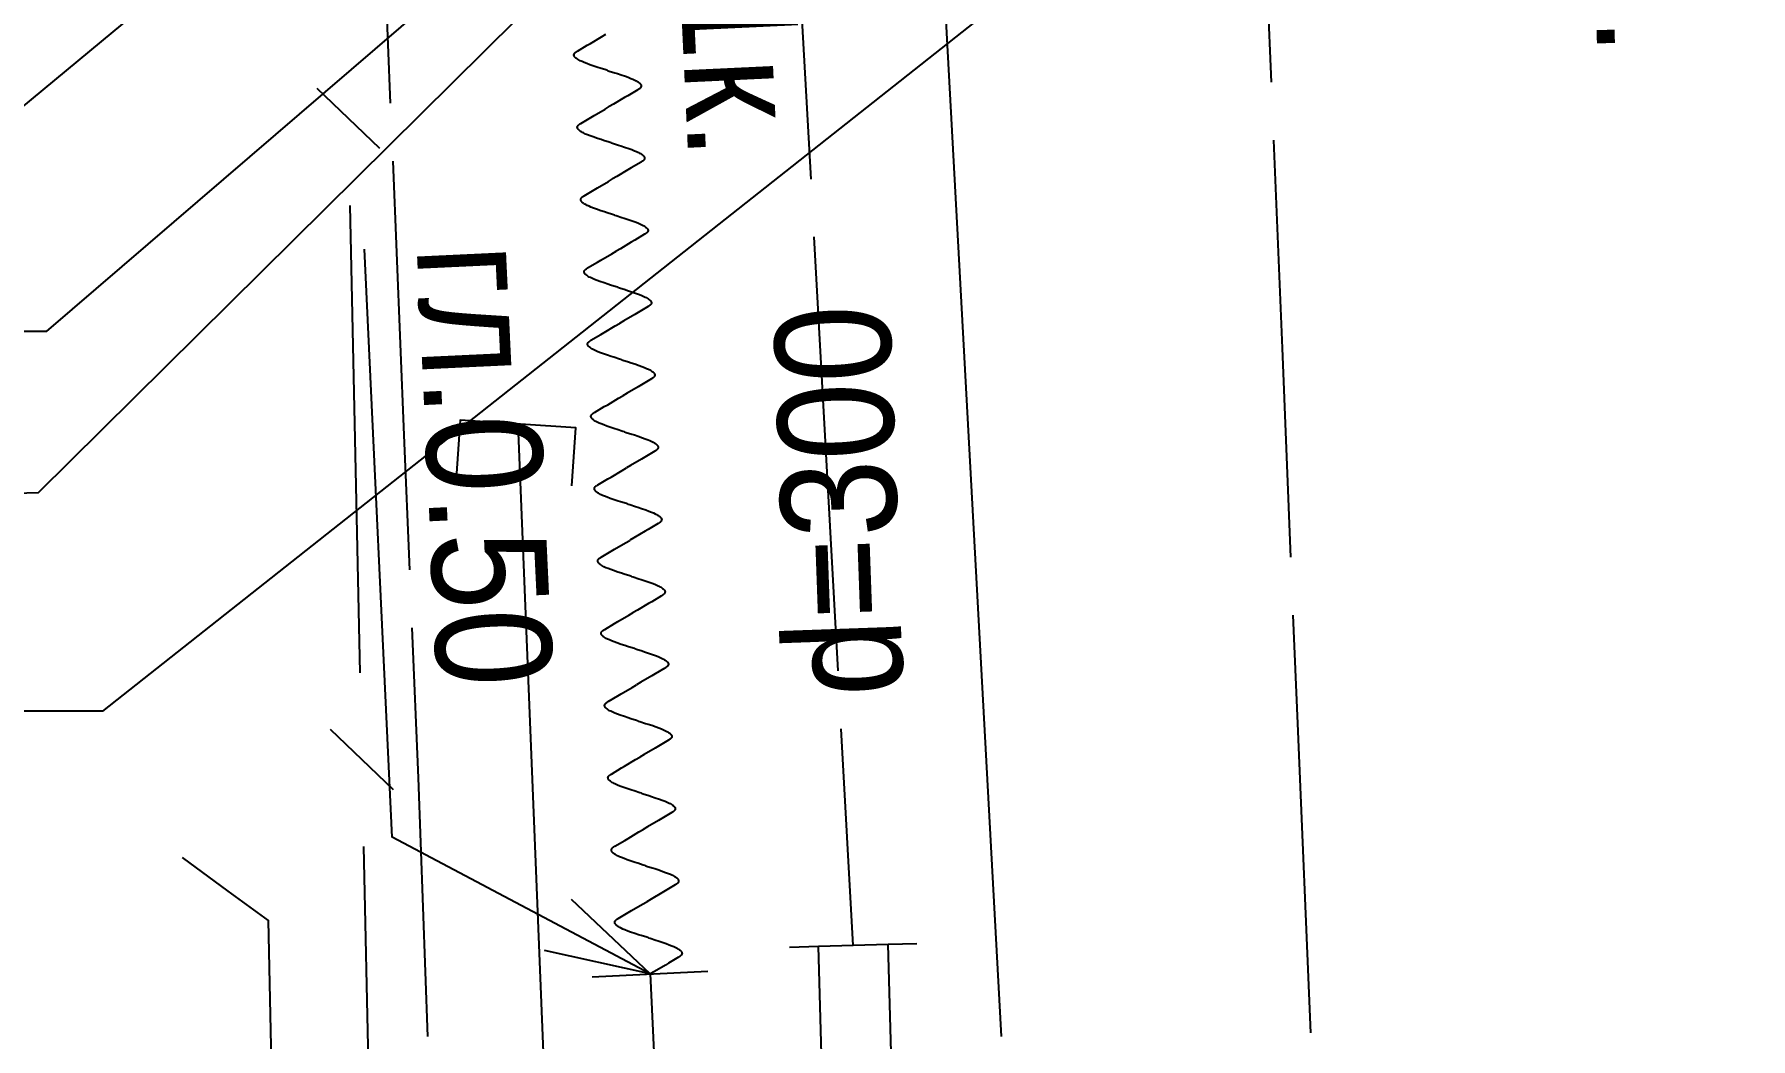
# Model space of a CAD drawing. Header units: metres. Extents: x -3947 to -3704, y 4976 to 6609.
# Drawn here: x -3897.66 to -3882.86, y 6430.64 to 6439.3 of the extents above; entities that cross this region are included whole.
import ezdxf
from ezdxf.enums import TextEntityAlignment as Align

# ---------------------------------------------------------------- set-up
doc = ezdxf.new("R2010")
doc.units = ezdxf.units.M
doc.header["$MEASUREMENT"] = 0
for name, color, linetype, lineweight in [('Водопровод', 7, 'Continuous', 25), ('Водосток', 7, 'Continuous', 25), ('Газопровод', 7, 'Continuous', 25), ('Кабели', 7, 'Continuous', 25), ('Кабель защиты', 7, 'Continuous', 25), ('Кабель связи', 7, 'Continuous', 25), ('Кабель электрический', 7, 'Continuous', 25)]:
    doc.layers.add(name, color=color, linetype=linetype, lineweight=lineweight)
doc.styles.add('Style-RUSSIAN_1251', font='RUSSIAN_1251.shx')
doc.styles.add('Style-RUSSIAN_1251 I 0.00000', font='RUSSIAN_1251.shx')

msp = doc.modelspace()

# ---------------------------------------------------------------- linework, layer by layer
at = {"layer": 'Водопровод', "linetype": 'Continuous'}
for p, q in [((-3890.864, 6458.864), (-3889.323, 6430.656)), ((-3893.492, 6435.937), (-3892.868, 6420.419))]:
    msp.add_line(p, q, dxfattribs=at)
at = {"layer": 'Водопровод', "linetype": 'Continuous', "flags": 128}
msp.add_lwpolyline([(-3893.026, 6435.405), (-3892.993, 6435.904), (-3893.991, 6435.97), (-3894.024, 6435.471)], dxfattribs=at)
at = {"layer": 'Газопровод', "linetype": 'Continuous', "flags": 128}
for points in [[(-3877.57, 6455.405), (-3897.792, 6438.653), (-3906.278, 6438.405)], [(-3877.28, 6455.48), (-3897.629, 6435.343), (-3905.533, 6435.113)], [(-3879.689, 6447.198), (-3897.076, 6433.462), (-3904.898, 6433.462)]]:
    msp.add_lwpolyline(points, dxfattribs=at)
at = {"layer": 'Кабели', "linetype": 'Continuous'}
for p, q in [((-3887.143, 6442.472), (-3886.995, 6438.884)), ((-3886.975, 6438.384), (-3886.901, 6436.59)), ((-3886.901, 6436.59), (-3886.828, 6434.789))]:
    msp.add_line(p, q, dxfattribs=at)
at = {"layer": 'Кабели', "linetype": 'Continuous', "flags": 128}
msp.add_lwpolyline([(-3886.807, 6434.289), (-3886.769, 6433.355), (-3886.655, 6430.687)], dxfattribs=at)
at = {"layer": 'Кабель защиты', "linetype": 'Continuous'}
for p, q in [((-3892.352, 6431.195), (-3893.03, 6431.838)), ((-3892.352, 6431.195), (-3893.264, 6431.396)), ((-3892.851, 6431.171), (-3891.853, 6431.219))]:
    msp.add_line(p, q, dxfattribs=at)
at = {"layer": 'Кабель защиты', "linetype": 'Continuous', "flags": 128}
for points in [[(-3892.719, 6438.986), (-3892.733, 6438.991), (-3892.782, 6439.006), (-3892.804, 6439.013), (-3892.837, 6439.024), (-3892.873, 6439.036), (-3892.897, 6439.045), (-3892.921, 6439.054), (-3892.938, 6439.062), (-3892.955, 6439.07), (-3892.965, 6439.075), (-3892.974, 6439.08), (-3892.981, 6439.085), (-3892.984, 6439.087), (-3892.987, 6439.089), (-3892.993, 6439.093), (-3892.996, 6439.096), (-3892.998, 6439.098), (-3893, 6439.101), (-3893.003, 6439.103), (-3893.005, 6439.106), (-3893.006, 6439.108), (-3893.007, 6439.11), (-3893.007, 6439.111), (-3893.008, 6439.113), (-3893.008, 6439.114), (-3893.009, 6439.116), (-3893.009, 6439.118), (-3893.009, 6439.12), (-3893.009, 6439.121), (-3893.009, 6439.122), (-3893.009, 6439.123), (-3893.008, 6439.124), (-3893.008, 6439.126), (-3893.008, 6439.127), (-3893.007, 6439.129), (-3893.006, 6439.13), (-3893.005, 6439.132), (-3893.004, 6439.133), (-3893.004, 6439.134), (-3893.002, 6439.135), (-3893.001, 6439.136), (-3893, 6439.137), (-3892.998, 6439.14), (-3892.996, 6439.141), (-3892.994, 6439.143), (-3892.99, 6439.146), (-3892.986, 6439.148), (-3892.979, 6439.153), (-3892.894, 6439.204), (-3892.865, 6439.22), (-3892.77, 6439.276), (-3892.733, 6439.298)], [(-3892.719, 6438.986), (-3892.704, 6438.981), (-3892.655, 6438.966), (-3892.634, 6438.959), (-3892.601, 6438.948), (-3892.565, 6438.936), (-3892.54, 6438.927), (-3892.517, 6438.918), (-3892.5, 6438.91), (-3892.483, 6438.902), (-3892.472, 6438.897), (-3892.464, 6438.892), (-3892.456, 6438.887), (-3892.453, 6438.885), (-3892.45, 6438.883), (-3892.445, 6438.879), (-3892.442, 6438.876), (-3892.439, 6438.874), (-3892.437, 6438.871), (-3892.435, 6438.869), (-3892.433, 6438.866), (-3892.431, 6438.864), (-3892.431, 6438.862), (-3892.43, 6438.861), (-3892.43, 6438.859), (-3892.429, 6438.858), (-3892.429, 6438.856), (-3892.428, 6438.854), (-3892.428, 6438.852), (-3892.428, 6438.851), (-3892.429, 6438.85), (-3892.429, 6438.849), (-3892.429, 6438.848), (-3892.429, 6438.847), (-3892.43, 6438.845), (-3892.431, 6438.844), (-3892.432, 6438.842), (-3892.432, 6438.84), (-3892.433, 6438.839), (-3892.434, 6438.838), (-3892.435, 6438.837), (-3892.436, 6438.836), (-3892.437, 6438.835), (-3892.439, 6438.832), (-3892.441, 6438.831), (-3892.444, 6438.829), (-3892.448, 6438.826), (-3892.451, 6438.824), (-3892.458, 6438.819), (-3892.544, 6438.768), (-3892.572, 6438.752), (-3892.667, 6438.696), (-3892.704, 6438.674)], [(-3892.689, 6438.363), (-3892.704, 6438.367), (-3892.753, 6438.383), (-3892.775, 6438.39), (-3892.807, 6438.4), (-3892.843, 6438.413), (-3892.868, 6438.422), (-3892.891, 6438.431), (-3892.909, 6438.438), (-3892.926, 6438.447), (-3892.936, 6438.452), (-3892.945, 6438.457), (-3892.952, 6438.461), (-3892.955, 6438.463), (-3892.958, 6438.466), (-3892.963, 6438.47), (-3892.966, 6438.473), (-3892.969, 6438.475), (-3892.971, 6438.477), (-3892.973, 6438.48), (-3892.975, 6438.483), (-3892.977, 6438.485), (-3892.977, 6438.487), (-3892.978, 6438.488), (-3892.979, 6438.49), (-3892.979, 6438.491), (-3892.979, 6438.493), (-3892.98, 6438.495), (-3892.98, 6438.497), (-3892.98, 6438.498), (-3892.98, 6438.499), (-3892.979, 6438.5), (-3892.979, 6438.501), (-3892.979, 6438.502), (-3892.978, 6438.504), (-3892.978, 6438.505), (-3892.977, 6438.507), (-3892.976, 6438.508), (-3892.975, 6438.509), (-3892.974, 6438.511), (-3892.973, 6438.512), (-3892.972, 6438.513), (-3892.971, 6438.514), (-3892.969, 6438.516), (-3892.967, 6438.518), (-3892.964, 6438.52), (-3892.96, 6438.523), (-3892.957, 6438.525), (-3892.95, 6438.529), (-3892.864, 6438.58), (-3892.836, 6438.597), (-3892.741, 6438.653), (-3892.704, 6438.674)], [(-3892.689, 6438.363), (-3892.675, 6438.358), (-3892.626, 6438.343), (-3892.604, 6438.336), (-3892.572, 6438.325), (-3892.535, 6438.313), (-3892.511, 6438.304), (-3892.487, 6438.294), (-3892.47, 6438.287), (-3892.453, 6438.279), (-3892.443, 6438.274), (-3892.434, 6438.269), (-3892.427, 6438.264), (-3892.424, 6438.262), (-3892.421, 6438.26), (-3892.416, 6438.256), (-3892.412, 6438.253), (-3892.41, 6438.251), (-3892.408, 6438.248), (-3892.406, 6438.246), (-3892.403, 6438.242), (-3892.402, 6438.24), (-3892.401, 6438.239), (-3892.401, 6438.237), (-3892.4, 6438.236), (-3892.4, 6438.234), (-3892.399, 6438.232), (-3892.399, 6438.231), (-3892.399, 6438.229), (-3892.399, 6438.228), (-3892.399, 6438.227), (-3892.399, 6438.226), (-3892.4, 6438.224), (-3892.4, 6438.223), (-3892.401, 6438.222), (-3892.401, 6438.22), (-3892.402, 6438.218), (-3892.403, 6438.217), (-3892.404, 6438.216), (-3892.405, 6438.215), (-3892.406, 6438.213), (-3892.407, 6438.212), (-3892.408, 6438.211), (-3892.41, 6438.209), (-3892.412, 6438.208), (-3892.415, 6438.205), (-3892.418, 6438.203), (-3892.422, 6438.2), (-3892.429, 6438.196), (-3892.514, 6438.145), (-3892.543, 6438.128), (-3892.638, 6438.073), (-3892.675, 6438.051)], [(-3892.66, 6437.739), (-3892.675, 6437.744), (-3892.723, 6437.759), (-3892.745, 6437.766), (-3892.778, 6437.777), (-3892.814, 6437.79), (-3892.839, 6437.798), (-3892.862, 6437.808), (-3892.879, 6437.815), (-3892.896, 6437.823), (-3892.907, 6437.829), (-3892.915, 6437.833), (-3892.923, 6437.838), (-3892.926, 6437.84), (-3892.929, 6437.842), (-3892.934, 6437.846), (-3892.937, 6437.849), (-3892.939, 6437.851), (-3892.942, 6437.854), (-3892.944, 6437.856), (-3892.946, 6437.86), (-3892.947, 6437.862), (-3892.948, 6437.863), (-3892.949, 6437.865), (-3892.949, 6437.866), (-3892.95, 6437.868), (-3892.95, 6437.87), (-3892.95, 6437.872), (-3892.95, 6437.874), (-3892.95, 6437.874), (-3892.95, 6437.876), (-3892.95, 6437.877), (-3892.95, 6437.878), (-3892.949, 6437.879), (-3892.949, 6437.88), (-3892.948, 6437.882), (-3892.947, 6437.884), (-3892.946, 6437.885), (-3892.946, 6437.886), (-3892.945, 6437.887), (-3892.944, 6437.889), (-3892.943, 6437.89), (-3892.942, 6437.891), (-3892.939, 6437.893), (-3892.938, 6437.895), (-3892.935, 6437.897), (-3892.931, 6437.899), (-3892.928, 6437.902), (-3892.92, 6437.906), (-3892.835, 6437.957), (-3892.806, 6437.974), (-3892.712, 6438.029), (-3892.675, 6438.051)], [(-3892.66, 6437.739), (-3892.646, 6437.735), (-3892.597, 6437.719), (-3892.575, 6437.712), (-3892.542, 6437.702), (-3892.506, 6437.689), (-3892.482, 6437.68), (-3892.458, 6437.671), (-3892.441, 6437.664), (-3892.424, 6437.656), (-3892.413, 6437.65), (-3892.405, 6437.645), (-3892.398, 6437.641), (-3892.394, 6437.639), (-3892.391, 6437.636), (-3892.386, 6437.632), (-3892.383, 6437.63), (-3892.381, 6437.627), (-3892.378, 6437.625), (-3892.376, 6437.622), (-3892.374, 6437.619), (-3892.373, 6437.617), (-3892.372, 6437.616), (-3892.371, 6437.614), (-3892.371, 6437.612), (-3892.37, 6437.611), (-3892.37, 6437.609), (-3892.37, 6437.607), (-3892.37, 6437.605), (-3892.37, 6437.604), (-3892.37, 6437.603), (-3892.37, 6437.602), (-3892.37, 6437.601), (-3892.371, 6437.6), (-3892.371, 6437.598), (-3892.372, 6437.597), (-3892.373, 6437.595), (-3892.374, 6437.594), (-3892.374, 6437.593), (-3892.375, 6437.592), (-3892.376, 6437.59), (-3892.377, 6437.589), (-3892.378, 6437.588), (-3892.381, 6437.586), (-3892.383, 6437.584), (-3892.385, 6437.582), (-3892.389, 6437.579), (-3892.393, 6437.577), (-3892.4, 6437.573), (-3892.485, 6437.522), (-3892.514, 6437.505), (-3892.608, 6437.449), (-3892.645, 6437.428)], [(-3892.352, 6431.195), (-3894.576, 6432.375), (-3894.815, 6437.444)], [(-3892.631, 6437.116), (-3892.645, 6437.121), (-3892.694, 6437.136), (-3892.716, 6437.143), (-3892.749, 6437.154), (-3892.785, 6437.166), (-3892.809, 6437.175), (-3892.833, 6437.184), (-3892.85, 6437.192), (-3892.867, 6437.2), (-3892.877, 6437.205), (-3892.886, 6437.21), (-3892.893, 6437.215), (-3892.896, 6437.217), (-3892.899, 6437.219), (-3892.905, 6437.223), (-3892.908, 6437.226), (-3892.91, 6437.228), (-3892.912, 6437.231), (-3892.915, 6437.233), (-3892.917, 6437.236), (-3892.918, 6437.239), (-3892.919, 6437.24), (-3892.919, 6437.241), (-3892.92, 6437.243), (-3892.92, 6437.244), (-3892.921, 6437.246), (-3892.921, 6437.248), (-3892.921, 6437.25), (-3892.921, 6437.251), (-3892.921, 6437.252), (-3892.921, 6437.253), (-3892.92, 6437.254), (-3892.92, 6437.256), (-3892.92, 6437.257), (-3892.919, 6437.259), (-3892.918, 6437.26), (-3892.917, 6437.262), (-3892.916, 6437.263), (-3892.916, 6437.264), (-3892.914, 6437.265), (-3892.913, 6437.266), (-3892.912, 6437.268), (-3892.91, 6437.27), (-3892.908, 6437.271), (-3892.906, 6437.273), (-3892.902, 6437.276), (-3892.898, 6437.278), (-3892.891, 6437.283), (-3892.806, 6437.334), (-3892.777, 6437.35), (-3892.682, 6437.406), (-3892.645, 6437.428)], [(-3892.631, 6437.116), (-3892.616, 6437.112), (-3892.567, 6437.096), (-3892.546, 6437.089), (-3892.513, 6437.078), (-3892.477, 6437.066), (-3892.452, 6437.057), (-3892.429, 6437.048), (-3892.412, 6437.04), (-3892.395, 6437.032), (-3892.384, 6437.027), (-3892.376, 6437.022), (-3892.368, 6437.017), (-3892.365, 6437.015), (-3892.362, 6437.013), (-3892.357, 6437.009), (-3892.354, 6437.006), (-3892.351, 6437.004), (-3892.349, 6437.002), (-3892.347, 6436.999), (-3892.345, 6436.996), (-3892.343, 6436.994), (-3892.343, 6436.992), (-3892.342, 6436.991), (-3892.342, 6436.989), (-3892.341, 6436.988), (-3892.341, 6436.986), (-3892.34, 6436.984), (-3892.34, 6436.982), (-3892.34, 6436.981), (-3892.341, 6436.98), (-3892.341, 6436.979), (-3892.341, 6436.978), (-3892.341, 6436.977), (-3892.342, 6436.975), (-3892.343, 6436.974), (-3892.344, 6436.972), (-3892.344, 6436.97), (-3892.345, 6436.969), (-3892.346, 6436.968), (-3892.347, 6436.967), (-3892.348, 6436.966), (-3892.349, 6436.965), (-3892.351, 6436.962), (-3892.353, 6436.961), (-3892.356, 6436.959), (-3892.36, 6436.956), (-3892.363, 6436.954), (-3892.37, 6436.95), (-3892.456, 6436.898), (-3892.484, 6436.882), (-3892.579, 6436.826), (-3892.616, 6436.804)], [(-3892.601, 6436.493), (-3892.616, 6436.497), (-3892.665, 6436.513), (-3892.687, 6436.52), (-3892.719, 6436.53), (-3892.755, 6436.543), (-3892.78, 6436.552), (-3892.803, 6436.561), (-3892.821, 6436.568), (-3892.838, 6436.577), (-3892.848, 6436.582), (-3892.857, 6436.587), (-3892.864, 6436.591), (-3892.867, 6436.594), (-3892.87, 6436.596), (-3892.875, 6436.6), (-3892.878, 6436.603), (-3892.881, 6436.605), (-3892.883, 6436.607), (-3892.885, 6436.61), (-3892.887, 6436.613), (-3892.889, 6436.615), (-3892.889, 6436.617), (-3892.89, 6436.618), (-3892.891, 6436.62), (-3892.891, 6436.621), (-3892.891, 6436.623), (-3892.892, 6436.625), (-3892.892, 6436.627), (-3892.892, 6436.628), (-3892.892, 6436.629), (-3892.891, 6436.63), (-3892.891, 6436.631), (-3892.891, 6436.632), (-3892.89, 6436.634), (-3892.89, 6436.635), (-3892.889, 6436.637), (-3892.888, 6436.638), (-3892.887, 6436.639), (-3892.886, 6436.641), (-3892.885, 6436.642), (-3892.884, 6436.643), (-3892.883, 6436.644), (-3892.881, 6436.646), (-3892.879, 6436.648), (-3892.876, 6436.65), (-3892.872, 6436.653), (-3892.869, 6436.655), (-3892.862, 6436.659), (-3892.776, 6436.71), (-3892.748, 6436.727), (-3892.653, 6436.783), (-3892.616, 6436.804)], [(-3892.601, 6436.493), (-3892.587, 6436.488), (-3892.538, 6436.473), (-3892.516, 6436.466), (-3892.484, 6436.455), (-3892.447, 6436.443), (-3892.423, 6436.434), (-3892.399, 6436.424), (-3892.382, 6436.417), (-3892.365, 6436.409), (-3892.355, 6436.404), (-3892.346, 6436.399), (-3892.339, 6436.394), (-3892.336, 6436.392), (-3892.333, 6436.39), (-3892.328, 6436.386), (-3892.324, 6436.383), (-3892.322, 6436.381), (-3892.32, 6436.378), (-3892.318, 6436.376), (-3892.315, 6436.372), (-3892.314, 6436.37), (-3892.313, 6436.369), (-3892.313, 6436.367), (-3892.312, 6436.366), (-3892.312, 6436.364), (-3892.311, 6436.362), (-3892.311, 6436.361), (-3892.311, 6436.359), (-3892.311, 6436.358), (-3892.311, 6436.357), (-3892.311, 6436.356), (-3892.312, 6436.354), (-3892.312, 6436.353), (-3892.313, 6436.352), (-3892.313, 6436.35), (-3892.314, 6436.348), (-3892.315, 6436.347), (-3892.316, 6436.346), (-3892.317, 6436.345), (-3892.318, 6436.344), (-3892.319, 6436.342), (-3892.32, 6436.341), (-3892.322, 6436.339), (-3892.324, 6436.338), (-3892.327, 6436.335), (-3892.33, 6436.333), (-3892.334, 6436.33), (-3892.341, 6436.326), (-3892.426, 6436.275), (-3892.455, 6436.259), (-3892.55, 6436.203), (-3892.587, 6436.181)], [(-3892.572, 6435.869), (-3892.587, 6435.874), (-3892.635, 6435.889), (-3892.657, 6435.896), (-3892.69, 6435.907), (-3892.726, 6435.92), (-3892.751, 6435.929), (-3892.774, 6435.938), (-3892.791, 6435.945), (-3892.808, 6435.953), (-3892.819, 6435.959), (-3892.827, 6435.963), (-3892.835, 6435.968), (-3892.838, 6435.97), (-3892.841, 6435.972), (-3892.846, 6435.976), (-3892.849, 6435.979), (-3892.851, 6435.982), (-3892.854, 6435.984), (-3892.856, 6435.987), (-3892.858, 6435.99), (-3892.859, 6435.992), (-3892.86, 6435.993), (-3892.861, 6435.995), (-3892.861, 6435.996), (-3892.862, 6435.998), (-3892.862, 6436), (-3892.862, 6436.002), (-3892.862, 6436.004), (-3892.862, 6436.004), (-3892.862, 6436.006), (-3892.862, 6436.007), (-3892.862, 6436.008), (-3892.861, 6436.009), (-3892.861, 6436.01), (-3892.86, 6436.012), (-3892.859, 6436.014), (-3892.858, 6436.015), (-3892.858, 6436.016), (-3892.857, 6436.017), (-3892.856, 6436.019), (-3892.855, 6436.02), (-3892.854, 6436.021), (-3892.851, 6436.023), (-3892.85, 6436.025), (-3892.847, 6436.027), (-3892.843, 6436.03), (-3892.84, 6436.032), (-3892.832, 6436.036), (-3892.747, 6436.087), (-3892.718, 6436.104), (-3892.624, 6436.159), (-3892.587, 6436.181)], [(-3892.572, 6435.869), (-3892.558, 6435.865), (-3892.509, 6435.85), (-3892.487, 6435.843), (-3892.454, 6435.832), (-3892.418, 6435.819), (-3892.394, 6435.81), (-3892.37, 6435.801), (-3892.353, 6435.794), (-3892.336, 6435.786), (-3892.325, 6435.78), (-3892.317, 6435.775), (-3892.31, 6435.771), (-3892.306, 6435.769), (-3892.303, 6435.767), (-3892.298, 6435.762), (-3892.295, 6435.76), (-3892.293, 6435.757), (-3892.29, 6435.755), (-3892.288, 6435.752), (-3892.286, 6435.749), (-3892.285, 6435.747), (-3892.284, 6435.746), (-3892.283, 6435.744), (-3892.283, 6435.742), (-3892.282, 6435.741), (-3892.282, 6435.739), (-3892.282, 6435.737), (-3892.282, 6435.735), (-3892.282, 6435.735), (-3892.282, 6435.733), (-3892.282, 6435.732), (-3892.282, 6435.731), (-3892.283, 6435.73), (-3892.283, 6435.728), (-3892.284, 6435.727), (-3892.285, 6435.725), (-3892.286, 6435.724), (-3892.286, 6435.723), (-3892.287, 6435.722), (-3892.288, 6435.72), (-3892.289, 6435.719), (-3892.29, 6435.718), (-3892.293, 6435.716), (-3892.295, 6435.714), (-3892.297, 6435.712), (-3892.301, 6435.709), (-3892.305, 6435.707), (-3892.312, 6435.703), (-3892.397, 6435.652), (-3892.426, 6435.635), (-3892.52, 6435.58), (-3892.557, 6435.558)], [(-3892.543, 6435.246), (-3892.557, 6435.251), (-3892.606, 6435.266), (-3892.628, 6435.273), (-3892.661, 6435.284), (-3892.697, 6435.296), (-3892.721, 6435.305), (-3892.745, 6435.314), (-3892.762, 6435.322), (-3892.779, 6435.33), (-3892.789, 6435.335), (-3892.798, 6435.34), (-3892.805, 6435.345), (-3892.808, 6435.347), (-3892.811, 6435.349), (-3892.817, 6435.353), (-3892.82, 6435.356), (-3892.822, 6435.358), (-3892.824, 6435.361), (-3892.827, 6435.363), (-3892.829, 6435.366), (-3892.83, 6435.369), (-3892.831, 6435.37), (-3892.831, 6435.372), (-3892.832, 6435.373), (-3892.832, 6435.374), (-3892.833, 6435.376), (-3892.833, 6435.378), (-3892.833, 6435.38), (-3892.833, 6435.381), (-3892.833, 6435.382), (-3892.833, 6435.383), (-3892.832, 6435.384), (-3892.832, 6435.386), (-3892.832, 6435.387), (-3892.831, 6435.389), (-3892.83, 6435.391), (-3892.829, 6435.392), (-3892.828, 6435.393), (-3892.828, 6435.394), (-3892.826, 6435.395), (-3892.825, 6435.397), (-3892.824, 6435.398), (-3892.822, 6435.4), (-3892.82, 6435.401), (-3892.818, 6435.404), (-3892.814, 6435.406), (-3892.81, 6435.408), (-3892.803, 6435.413), (-3892.718, 6435.464), (-3892.689, 6435.48), (-3892.594, 6435.536), (-3892.557, 6435.558)], [(-3892.543, 6435.246), (-3892.528, 6435.242), (-3892.479, 6435.226), (-3892.458, 6435.219), (-3892.425, 6435.208), (-3892.389, 6435.196), (-3892.364, 6435.187), (-3892.341, 6435.178), (-3892.324, 6435.17), (-3892.307, 6435.162), (-3892.296, 6435.157), (-3892.288, 6435.152), (-3892.28, 6435.147), (-3892.277, 6435.145), (-3892.274, 6435.143), (-3892.269, 6435.139), (-3892.266, 6435.136), (-3892.263, 6435.134), (-3892.261, 6435.132), (-3892.259, 6435.129), (-3892.257, 6435.126), (-3892.255, 6435.124), (-3892.255, 6435.122), (-3892.254, 6435.121), (-3892.254, 6435.119), (-3892.253, 6435.118), (-3892.253, 6435.116), (-3892.252, 6435.114), (-3892.252, 6435.112), (-3892.252, 6435.111), (-3892.253, 6435.11), (-3892.253, 6435.109), (-3892.253, 6435.108), (-3892.253, 6435.107), (-3892.254, 6435.105), (-3892.255, 6435.104), (-3892.256, 6435.102), (-3892.256, 6435.1), (-3892.257, 6435.099), (-3892.258, 6435.098), (-3892.259, 6435.097), (-3892.26, 6435.096), (-3892.261, 6435.095), (-3892.263, 6435.092), (-3892.265, 6435.091), (-3892.268, 6435.089), (-3892.272, 6435.086), (-3892.275, 6435.084), (-3892.282, 6435.08), (-3892.368, 6435.028), (-3892.396, 6435.012), (-3892.491, 6434.956), (-3892.528, 6434.935)], [(-3892.513, 6434.623), (-3892.528, 6434.627), (-3892.577, 6434.643), (-3892.599, 6434.65), (-3892.631, 6434.661), (-3892.667, 6434.673), (-3892.692, 6434.682), (-3892.715, 6434.691), (-3892.733, 6434.698), (-3892.75, 6434.707), (-3892.76, 6434.712), (-3892.769, 6434.717), (-3892.776, 6434.722), (-3892.779, 6434.724), (-3892.782, 6434.726), (-3892.787, 6434.73), (-3892.79, 6434.733), (-3892.793, 6434.735), (-3892.795, 6434.737), (-3892.797, 6434.74), (-3892.799, 6434.743), (-3892.801, 6434.745), (-3892.801, 6434.747), (-3892.802, 6434.748), (-3892.803, 6434.75), (-3892.803, 6434.751), (-3892.803, 6434.753), (-3892.804, 6434.755), (-3892.804, 6434.757), (-3892.804, 6434.758), (-3892.804, 6434.759), (-3892.803, 6434.76), (-3892.803, 6434.761), (-3892.803, 6434.762), (-3892.802, 6434.764), (-3892.802, 6434.765), (-3892.801, 6434.767), (-3892.8, 6434.769), (-3892.799, 6434.769), (-3892.798, 6434.771), (-3892.797, 6434.772), (-3892.796, 6434.773), (-3892.795, 6434.774), (-3892.793, 6434.777), (-3892.791, 6434.778), (-3892.788, 6434.78), (-3892.784, 6434.783), (-3892.781, 6434.785), (-3892.774, 6434.789), (-3892.688, 6434.841), (-3892.66, 6434.857), (-3892.565, 6434.913), (-3892.528, 6434.934)], [(-3892.513, 6434.623), (-3892.499, 6434.618), (-3892.45, 6434.603), (-3892.428, 6434.596), (-3892.396, 6434.585), (-3892.359, 6434.573), (-3892.335, 6434.564), (-3892.311, 6434.555), (-3892.294, 6434.547), (-3892.277, 6434.539), (-3892.267, 6434.534), (-3892.258, 6434.529), (-3892.251, 6434.524), (-3892.248, 6434.522), (-3892.245, 6434.52), (-3892.24, 6434.516), (-3892.236, 6434.513), (-3892.234, 6434.511), (-3892.232, 6434.508), (-3892.23, 6434.506), (-3892.227, 6434.503), (-3892.226, 6434.5), (-3892.225, 6434.499), (-3892.225, 6434.497), (-3892.224, 6434.496), (-3892.224, 6434.495), (-3892.223, 6434.492), (-3892.223, 6434.491), (-3892.223, 6434.489), (-3892.223, 6434.488), (-3892.223, 6434.487), (-3892.223, 6434.486), (-3892.224, 6434.485), (-3892.224, 6434.483), (-3892.225, 6434.482), (-3892.225, 6434.48), (-3892.226, 6434.478), (-3892.227, 6434.477), (-3892.228, 6434.476), (-3892.229, 6434.475), (-3892.23, 6434.474), (-3892.231, 6434.472), (-3892.232, 6434.471), (-3892.234, 6434.469), (-3892.236, 6434.468), (-3892.239, 6434.465), (-3892.242, 6434.463), (-3892.246, 6434.46), (-3892.253, 6434.456), (-3892.338, 6434.405), (-3892.367, 6434.389), (-3892.462, 6434.333), (-3892.499, 6434.311)], [(-3892.484, 6434), (-3892.499, 6434.004), (-3892.547, 6434.019), (-3892.569, 6434.026), (-3892.602, 6434.037), (-3892.638, 6434.05), (-3892.663, 6434.059), (-3892.686, 6434.068), (-3892.703, 6434.075), (-3892.72, 6434.083), (-3892.731, 6434.089), (-3892.739, 6434.094), (-3892.747, 6434.098), (-3892.75, 6434.1), (-3892.753, 6434.102), (-3892.758, 6434.107), (-3892.761, 6434.109), (-3892.763, 6434.112), (-3892.766, 6434.114), (-3892.768, 6434.117), (-3892.77, 6434.12), (-3892.771, 6434.122), (-3892.772, 6434.123), (-3892.773, 6434.125), (-3892.773, 6434.127), (-3892.774, 6434.128), (-3892.774, 6434.13), (-3892.774, 6434.132), (-3892.774, 6434.134), (-3892.774, 6434.134), (-3892.774, 6434.136), (-3892.774, 6434.137), (-3892.774, 6434.138), (-3892.773, 6434.139), (-3892.773, 6434.14), (-3892.772, 6434.142), (-3892.771, 6434.144), (-3892.77, 6434.145), (-3892.77, 6434.146), (-3892.769, 6434.147), (-3892.768, 6434.149), (-3892.767, 6434.15), (-3892.766, 6434.151), (-3892.763, 6434.153), (-3892.762, 6434.155), (-3892.759, 6434.157), (-3892.755, 6434.16), (-3892.752, 6434.162), (-3892.744, 6434.166), (-3892.659, 6434.217), (-3892.63, 6434.234), (-3892.536, 6434.289), (-3892.499, 6434.311)], [(-3892.484, 6434), (-3892.47, 6433.995), (-3892.421, 6433.98), (-3892.399, 6433.973), (-3892.366, 6433.962), (-3892.33, 6433.949), (-3892.306, 6433.94), (-3892.282, 6433.931), (-3892.265, 6433.924), (-3892.248, 6433.916), (-3892.237, 6433.91), (-3892.229, 6433.905), (-3892.222, 6433.901), (-3892.218, 6433.899), (-3892.215, 6433.897), (-3892.21, 6433.893), (-3892.207, 6433.89), (-3892.205, 6433.887), (-3892.202, 6433.885), (-3892.2, 6433.882), (-3892.198, 6433.879), (-3892.197, 6433.877), (-3892.196, 6433.876), (-3892.195, 6433.874), (-3892.195, 6433.873), (-3892.194, 6433.871), (-3892.194, 6433.869), (-3892.194, 6433.867), (-3892.194, 6433.865), (-3892.194, 6433.865), (-3892.194, 6433.863), (-3892.194, 6433.862), (-3892.194, 6433.861), (-3892.195, 6433.86), (-3892.195, 6433.859), (-3892.196, 6433.857), (-3892.197, 6433.855), (-3892.198, 6433.854), (-3892.198, 6433.853), (-3892.199, 6433.852), (-3892.2, 6433.85), (-3892.201, 6433.849), (-3892.202, 6433.848), (-3892.205, 6433.846), (-3892.207, 6433.844), (-3892.209, 6433.842), (-3892.213, 6433.839), (-3892.217, 6433.837), (-3892.224, 6433.833), (-3892.309, 6433.782), (-3892.338, 6433.765), (-3892.432, 6433.71), (-3892.469, 6433.688)], [(-3892.455, 6433.376), (-3892.469, 6433.381), (-3892.518, 6433.396), (-3892.54, 6433.403), (-3892.573, 6433.414), (-3892.609, 6433.426), (-3892.633, 6433.435), (-3892.657, 6433.445), (-3892.674, 6433.452), (-3892.691, 6433.46), (-3892.701, 6433.465), (-3892.71, 6433.47), (-3892.717, 6433.475), (-3892.72, 6433.477), (-3892.723, 6433.479), (-3892.729, 6433.483), (-3892.732, 6433.486), (-3892.734, 6433.488), (-3892.736, 6433.491), (-3892.739, 6433.493), (-3892.741, 6433.497), (-3892.742, 6433.499), (-3892.743, 6433.5), (-3892.743, 6433.502), (-3892.744, 6433.503), (-3892.744, 6433.505), (-3892.745, 6433.507), (-3892.745, 6433.508), (-3892.745, 6433.51), (-3892.745, 6433.511), (-3892.745, 6433.512), (-3892.745, 6433.513), (-3892.744, 6433.515), (-3892.744, 6433.516), (-3892.744, 6433.517), (-3892.743, 6433.519), (-3892.742, 6433.521), (-3892.741, 6433.522), (-3892.74, 6433.523), (-3892.74, 6433.524), (-3892.738, 6433.525), (-3892.737, 6433.527), (-3892.736, 6433.528), (-3892.734, 6433.53), (-3892.732, 6433.531), (-3892.73, 6433.534), (-3892.726, 6433.536), (-3892.722, 6433.539), (-3892.715, 6433.543), (-3892.63, 6433.594), (-3892.601, 6433.61), (-3892.506, 6433.666), (-3892.469, 6433.688)], [(-3892.455, 6433.376), (-3892.44, 6433.372), (-3892.391, 6433.356), (-3892.37, 6433.349), (-3892.337, 6433.339), (-3892.301, 6433.326), (-3892.276, 6433.317), (-3892.253, 6433.308), (-3892.236, 6433.301), (-3892.219, 6433.292), (-3892.208, 6433.287), (-3892.2, 6433.282), (-3892.192, 6433.278), (-3892.189, 6433.275), (-3892.186, 6433.273), (-3892.181, 6433.269), (-3892.178, 6433.266), (-3892.175, 6433.264), (-3892.173, 6433.262), (-3892.171, 6433.259), (-3892.169, 6433.256), (-3892.167, 6433.254), (-3892.167, 6433.252), (-3892.166, 6433.251), (-3892.166, 6433.249), (-3892.165, 6433.248), (-3892.165, 6433.246), (-3892.164, 6433.244), (-3892.164, 6433.242), (-3892.164, 6433.241), (-3892.165, 6433.24), (-3892.165, 6433.239), (-3892.165, 6433.238), (-3892.165, 6433.237), (-3892.166, 6433.235), (-3892.167, 6433.234), (-3892.168, 6433.232), (-3892.168, 6433.231), (-3892.169, 6433.23), (-3892.17, 6433.228), (-3892.171, 6433.227), (-3892.172, 6433.226), (-3892.173, 6433.225), (-3892.175, 6433.223), (-3892.177, 6433.221), (-3892.18, 6433.219), (-3892.184, 6433.216), (-3892.187, 6433.214), (-3892.194, 6433.21), (-3892.28, 6433.159), (-3892.308, 6433.142), (-3892.403, 6433.086), (-3892.44, 6433.065)], [(-3892.425, 6432.753), (-3892.44, 6432.757), (-3892.489, 6432.773), (-3892.511, 6432.78), (-3892.543, 6432.791), (-3892.579, 6432.803), (-3892.604, 6432.812), (-3892.627, 6432.821), (-3892.645, 6432.829), (-3892.662, 6432.837), (-3892.672, 6432.842), (-3892.681, 6432.847), (-3892.688, 6432.852), (-3892.691, 6432.854), (-3892.694, 6432.856), (-3892.699, 6432.86), (-3892.702, 6432.863), (-3892.705, 6432.865), (-3892.707, 6432.867), (-3892.709, 6432.87), (-3892.711, 6432.873), (-3892.713, 6432.875), (-3892.713, 6432.877), (-3892.714, 6432.878), (-3892.715, 6432.88), (-3892.715, 6432.881), (-3892.715, 6432.883), (-3892.716, 6432.885), (-3892.716, 6432.887), (-3892.716, 6432.888), (-3892.716, 6432.889), (-3892.715, 6432.89), (-3892.715, 6432.891), (-3892.715, 6432.892), (-3892.714, 6432.894), (-3892.714, 6432.895), (-3892.713, 6432.897), (-3892.712, 6432.899), (-3892.711, 6432.9), (-3892.71, 6432.901), (-3892.709, 6432.902), (-3892.708, 6432.903), (-3892.707, 6432.904), (-3892.705, 6432.907), (-3892.703, 6432.908), (-3892.7, 6432.91), (-3892.696, 6432.913), (-3892.693, 6432.915), (-3892.686, 6432.919), (-3892.6, 6432.971), (-3892.572, 6432.987), (-3892.477, 6433.043), (-3892.44, 6433.065)], [(-3892.425, 6432.753), (-3892.411, 6432.748), (-3892.362, 6432.733), (-3892.34, 6432.726), (-3892.308, 6432.715), (-3892.271, 6432.703), (-3892.247, 6432.694), (-3892.223, 6432.685), (-3892.206, 6432.677), (-3892.189, 6432.669), (-3892.179, 6432.664), (-3892.17, 6432.659), (-3892.163, 6432.654), (-3892.16, 6432.652), (-3892.157, 6432.65), (-3892.152, 6432.646), (-3892.148, 6432.643), (-3892.146, 6432.641), (-3892.144, 6432.638), (-3892.142, 6432.636), (-3892.139, 6432.633), (-3892.138, 6432.63), (-3892.137, 6432.629), (-3892.137, 6432.628), (-3892.136, 6432.626), (-3892.136, 6432.625), (-3892.135, 6432.623), (-3892.135, 6432.621), (-3892.135, 6432.619), (-3892.135, 6432.618), (-3892.135, 6432.617), (-3892.135, 6432.616), (-3892.136, 6432.615), (-3892.136, 6432.613), (-3892.137, 6432.612), (-3892.137, 6432.61), (-3892.138, 6432.609), (-3892.139, 6432.607), (-3892.14, 6432.606), (-3892.141, 6432.605), (-3892.142, 6432.604), (-3892.143, 6432.603), (-3892.144, 6432.601), (-3892.146, 6432.599), (-3892.148, 6432.598), (-3892.151, 6432.596), (-3892.154, 6432.593), (-3892.158, 6432.591), (-3892.165, 6432.586), (-3892.251, 6432.535), (-3892.279, 6432.519), (-3892.374, 6432.463), (-3892.411, 6432.441)], [(-3892.396, 6432.13), (-3892.411, 6432.134), (-3892.459, 6432.15), (-3892.481, 6432.157), (-3892.514, 6432.167), (-3892.55, 6432.18), (-3892.575, 6432.189), (-3892.598, 6432.198), (-3892.615, 6432.205), (-3892.632, 6432.213), (-3892.643, 6432.219), (-3892.651, 6432.224), (-3892.659, 6432.228), (-3892.662, 6432.23), (-3892.665, 6432.233), (-3892.67, 6432.237), (-3892.673, 6432.239), (-3892.675, 6432.242), (-3892.678, 6432.244), (-3892.68, 6432.247), (-3892.682, 6432.25), (-3892.683, 6432.252), (-3892.684, 6432.253), (-3892.685, 6432.255), (-3892.685, 6432.257), (-3892.686, 6432.258), (-3892.686, 6432.26), (-3892.686, 6432.262), (-3892.686, 6432.264), (-3892.686, 6432.265), (-3892.686, 6432.266), (-3892.686, 6432.267), (-3892.686, 6432.268), (-3892.685, 6432.269), (-3892.685, 6432.271), (-3892.684, 6432.272), (-3892.683, 6432.274), (-3892.682, 6432.275), (-3892.682, 6432.276), (-3892.681, 6432.277), (-3892.68, 6432.279), (-3892.679, 6432.28), (-3892.678, 6432.281), (-3892.675, 6432.283), (-3892.674, 6432.285), (-3892.671, 6432.287), (-3892.667, 6432.29), (-3892.664, 6432.292), (-3892.656, 6432.296), (-3892.571, 6432.347), (-3892.542, 6432.364), (-3892.448, 6432.42), (-3892.411, 6432.441)], [(-3892.396, 6432.13), (-3892.382, 6432.125), (-3892.333, 6432.11), (-3892.311, 6432.103), (-3892.278, 6432.092), (-3892.242, 6432.079), (-3892.218, 6432.071), (-3892.194, 6432.061), (-3892.177, 6432.054), (-3892.16, 6432.046), (-3892.149, 6432.04), (-3892.141, 6432.036), (-3892.134, 6432.031), (-3892.13, 6432.029), (-3892.127, 6432.027), (-3892.122, 6432.023), (-3892.119, 6432.02), (-3892.117, 6432.018), (-3892.114, 6432.015), (-3892.112, 6432.013), (-3892.11, 6432.009), (-3892.109, 6432.007), (-3892.108, 6432.006), (-3892.107, 6432.004), (-3892.107, 6432.003), (-3892.106, 6432.001), (-3892.106, 6431.999), (-3892.106, 6431.997), (-3892.106, 6431.995), (-3892.106, 6431.995), (-3892.106, 6431.993), (-3892.106, 6431.992), (-3892.106, 6431.991), (-3892.107, 6431.99), (-3892.107, 6431.989), (-3892.108, 6431.987), (-3892.109, 6431.985), (-3892.11, 6431.984), (-3892.11, 6431.983), (-3892.111, 6431.982), (-3892.112, 6431.98), (-3892.113, 6431.979), (-3892.114, 6431.978), (-3892.117, 6431.976), (-3892.119, 6431.974), (-3892.121, 6431.972), (-3892.125, 6431.97), (-3892.129, 6431.967), (-3892.136, 6431.963), (-3892.221, 6431.912), (-3892.25, 6431.895), (-3892.344, 6431.84), (-3892.381, 6431.818)], [(-3892.367, 6431.506), (-3892.381, 6431.511), (-3892.43, 6431.526), (-3892.452, 6431.533), (-3892.485, 6431.544), (-3892.521, 6431.556), (-3892.545, 6431.565), (-3892.569, 6431.575), (-3892.586, 6431.582), (-3892.603, 6431.59), (-3892.613, 6431.595), (-3892.622, 6431.6), (-3892.629, 6431.605), (-3892.632, 6431.607), (-3892.635, 6431.609), (-3892.641, 6431.613), (-3892.644, 6431.616), (-3892.646, 6431.618), (-3892.648, 6431.621), (-3892.651, 6431.623), (-3892.653, 6431.627), (-3892.654, 6431.629), (-3892.655, 6431.63), (-3892.655, 6431.632), (-3892.656, 6431.633), (-3892.656, 6431.635), (-3892.657, 6431.637), (-3892.657, 6431.638), (-3892.657, 6431.64), (-3892.657, 6431.641), (-3892.657, 6431.642), (-3892.657, 6431.643), (-3892.656, 6431.645), (-3892.656, 6431.646), (-3892.656, 6431.647), (-3892.655, 6431.649), (-3892.654, 6431.651), (-3892.653, 6431.652), (-3892.652, 6431.653), (-3892.652, 6431.654), (-3892.65, 6431.656), (-3892.649, 6431.657), (-3892.648, 6431.658), (-3892.646, 6431.66), (-3892.644, 6431.661), (-3892.642, 6431.664), (-3892.638, 6431.666), (-3892.634, 6431.669), (-3892.627, 6431.673), (-3892.542, 6431.724), (-3892.513, 6431.741), (-3892.418, 6431.796), (-3892.381, 6431.818)], [(-3892.367, 6431.506), (-3892.352, 6431.502), (-3892.303, 6431.486), (-3892.282, 6431.479), (-3892.249, 6431.469), (-3892.213, 6431.456), (-3892.188, 6431.447), (-3892.165, 6431.438), (-3892.148, 6431.431), (-3892.131, 6431.422), (-3892.12, 6431.417), (-3892.112, 6431.412), (-3892.104, 6431.408), (-3892.101, 6431.406), (-3892.098, 6431.403), (-3892.093, 6431.399), (-3892.09, 6431.396), (-3892.087, 6431.394), (-3892.085, 6431.392), (-3892.083, 6431.389), (-3892.081, 6431.386), (-3892.079, 6431.384), (-3892.079, 6431.382), (-3892.078, 6431.381), (-3892.078, 6431.379), (-3892.077, 6431.378), (-3892.077, 6431.376), (-3892.076, 6431.374), (-3892.076, 6431.372), (-3892.076, 6431.371), (-3892.077, 6431.37), (-3892.077, 6431.369), (-3892.077, 6431.368), (-3892.077, 6431.367), (-3892.078, 6431.365), (-3892.079, 6431.364), (-3892.08, 6431.362), (-3892.08, 6431.361), (-3892.081, 6431.36), (-3892.082, 6431.358), (-3892.083, 6431.357), (-3892.084, 6431.356), (-3892.085, 6431.355), (-3892.087, 6431.353), (-3892.089, 6431.351), (-3892.092, 6431.349), (-3892.096, 6431.346), (-3892.099, 6431.344), (-3892.106, 6431.34), (-3892.192, 6431.289), (-3892.22, 6431.272), (-3892.315, 6431.216), (-3892.352, 6431.195)], [(-3892.352, 6431.195), (-3891.888, 6421.344)]]:
    msp.add_lwpolyline(points, dxfattribs=at)
at = {"layer": 'Кабель связи', "linetype": 'Continuous'}
for p, q in [((-3894.684, 6438.312), (-3895.225, 6438.831)), ((-3894.853, 6433.792), (-3894.938, 6437.822)), ((-3894.566, 6432.783), (-3895.108, 6433.302)), ((-3894.736, 6428.263), (-3894.821, 6432.293))]:
    msp.add_line(p, q, dxfattribs=at)
at = {"layer": 'Кабель связи', "linetype": 'Continuous', "flags": 128}
msp.add_lwpolyline([(-3879.185, 6452.519), (-3897.56, 6436.735), (-3905.383, 6436.735)], dxfattribs=at)
at = {"layer": 'Кабель электрический', "linetype": 'Continuous'}
for p, q in [((-3890.964, 6438.05), (-3891.17, 6441.79)), ((-3890.73, 6433.81), (-3890.936, 6437.55)), ((-3890.6, 6431.44), (-3890.703, 6433.31)), ((-3895.991, 6431.91), (-3896.386, 6432.198)), ((-3890.9, 6431.431), (-3891.15, 6431.424)), ((-3890.3, 6431.448), (-3890.9, 6431.432)), ((-3890.05, 6431.455), (-3890.3, 6431.448))]:
    msp.add_line(p, q, dxfattribs=at)
at = {"layer": 'Кабель электрический', "linetype": 'Continuous', "flags": 128}
for points in [[(-3894.59, 6438.703), (-3894.652, 6440.224), (-3894.602, 6440.576), (-3894.25, 6441.38), (-3894.2, 6442.033), (-3894.264, 6442.13)], [(-3894.424, 6434.68), (-3894.472, 6435.84), (-3894.569, 6438.203)], [(-3894.268, 6430.656), (-3894.351, 6432.885), (-3894.404, 6434.18)], [(-3895.594, 6429.351), (-3895.643, 6431.657), (-3895.991, 6431.91)], [(-3890.68, 6423.572), (-3890.9, 6431.432)], [(-3890.08, 6423.588), (-3890.3, 6431.448)]]:
    msp.add_lwpolyline(points, dxfattribs=at)

# ---------------------------------------------------------------- texts
at = {"layer": 'Водопровод', "linetype": 'Continuous', "style": 'Style-RUSSIAN_1251', "width": 0.899998}
msp.add_text('d=300', height=1, rotation=92.0496, dxfattribs=at).set_placement((-3890.167, 6433.602))
at = {"layer": 'Водосток', "linetype": 'Continuous', "style": 'Style-RUSSIAN_1251 I 0.00000', "width": 0.9}
msp.add_text('d=500ж.б.', height=1, rotation=271.7598, dxfattribs=at).set_placement((-3884.352, 6444.65))
at = {"layer": 'Кабель защиты', "linetype": 'Continuous', "style": 'Style-RUSSIAN_1251 I 0.00000', "width": 0.9}
msp.add_text('1к.', height=1, rotation=272.6943, dxfattribs=at).set_placement((-3892.094, 6439.738))
at = {"layer": 'Кабель защиты', "linetype": 'Continuous', "style": 'Style-RUSSIAN_1251', "width": 0.9}
msp.add_text('гл.0.50', height=1, rotation=272.6943, dxfattribs=at).set_placement((-3893.367, 6437.512), align=Align.TOP_LEFT)

doc.saveas('drawing.dxf')
